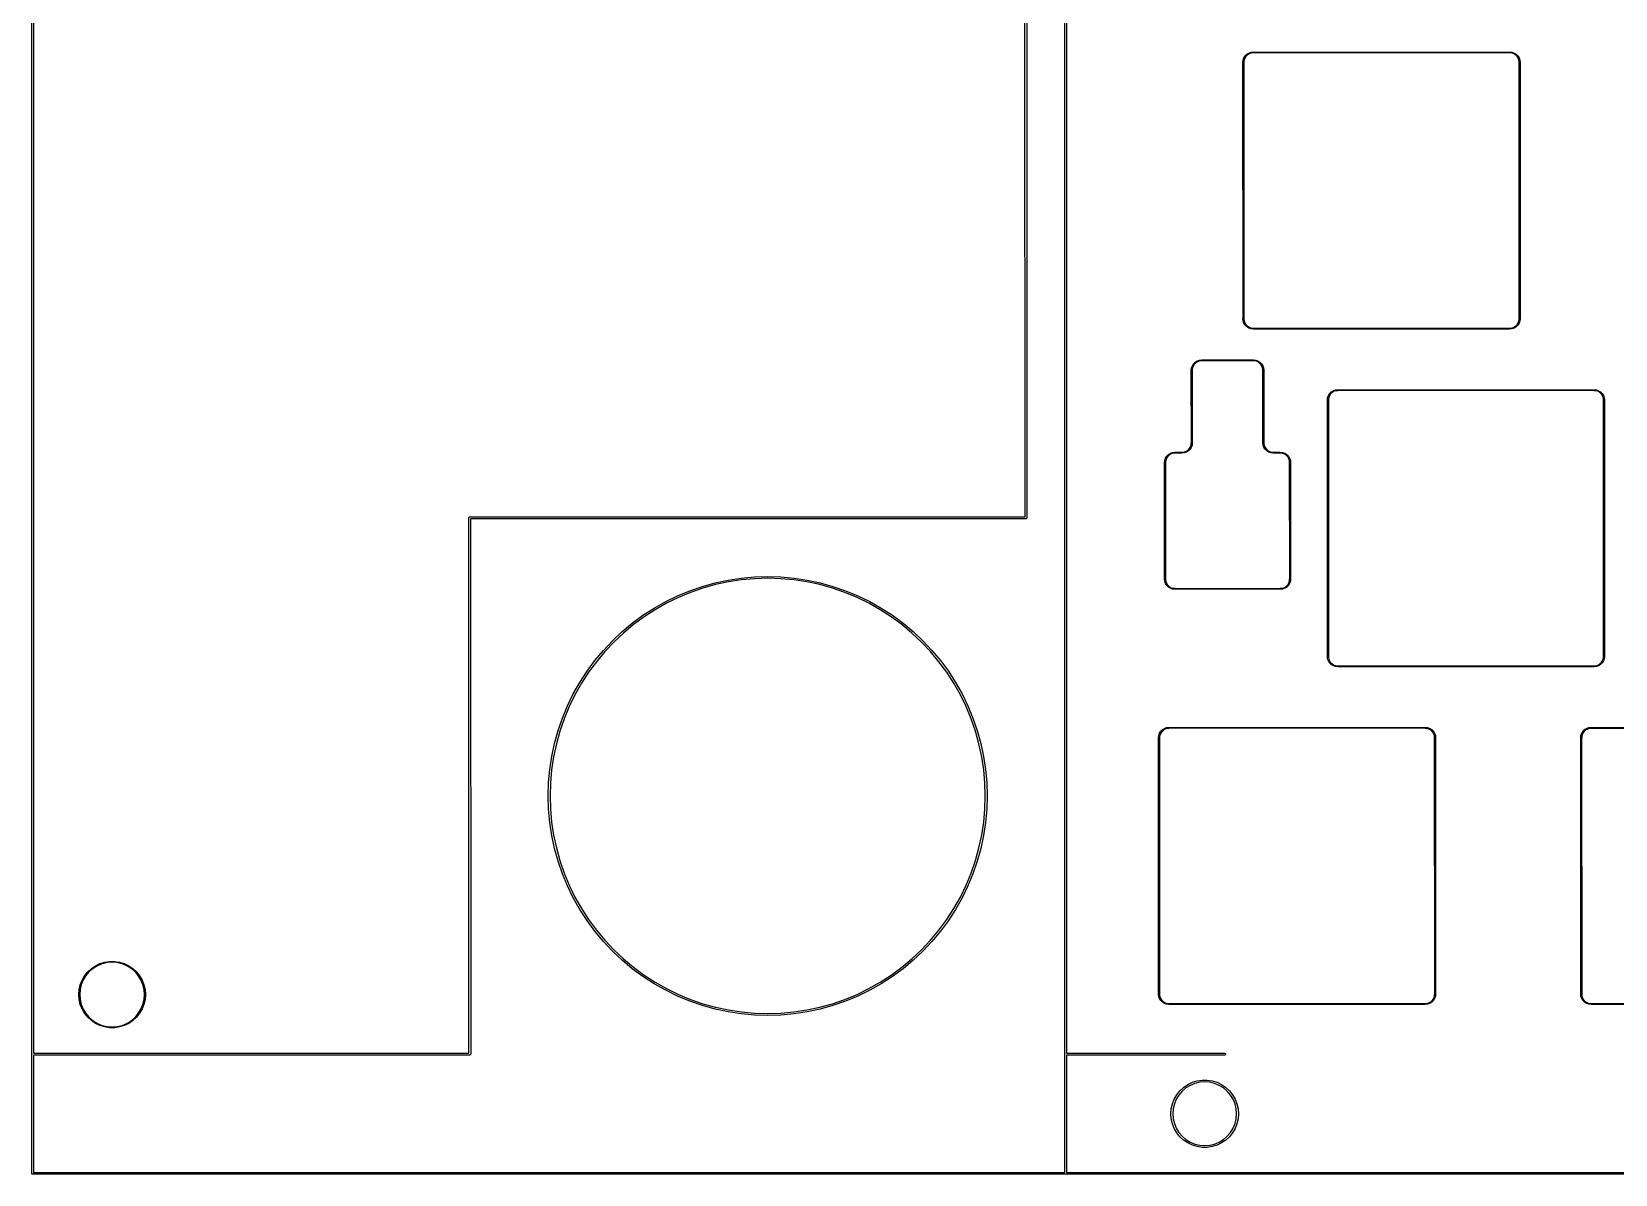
# Model space of a CAD drawing. Extents: x 458 to 823, y -223 to -121.
# Drawn here: x 457.9 to 537.7, y -223 to -165.5 of the extents above; entities that cross this region are included whole.
import ezdxf

# ---------------------------------------------------------------- set-up
doc = ezdxf.new("R2010")
doc.units = 0
doc.layers.add('BLACK', color=7, linetype='CONTINUOUS')

msp = doc.modelspace()

# ---------------------------------------------------------------- linework, layer by layer
at = {"layer": 'BLACK', "linetype": 'CONTINUOUS'}
for p, q in [((509.953803, -222.950003), (509.950001, -124.046199)), ((457.951903, -173.509567), (457.95, -130)), ((458.046427, -130.049996), (458.048097, -173.490433)), ((507.953801, -189.950006), (507.950002, -130.046199)), ((508.046194, -129.980866), (508.05, -190)), ((510.046427, -130.04998), (510.049767, -216.953768)), ((519.122668, -166.664538), (519.222211, -166.601991)), ((519.222211, -166.601991), (519.333177, -166.563163)), ((519.387465, -166.6), (519.266657, -166.63237)), ((519.333177, -166.563163), (519.45, -166.55)), ((519.45, -166.6), (519.387465, -166.6)), ((519.45, -166.55), (519.455849, -166.5519)), ((532.34415, -166.598099), (519.45, -166.6)), ((519.455849, -166.5519), (532.35, -166.55)), ((532.35, -166.6), (532.34415, -166.598099)), ((532.35, -166.55), (532.466823, -166.563163)), ((532.412535, -166.6), (532.35, -166.6)), ((532.533343, -166.63237), (532.412535, -166.6)), ((532.466823, -166.563163), (532.577789, -166.601991)), ((532.577789, -166.601991), (532.677332, -166.664538)), ((518.925, -167.075), (518.938163, -166.958177)), ((518.9269, -179.96915), (518.925, -167.075)), ((518.938163, -166.958177), (518.976991, -166.847211)), ((518.975, -167.075), (518.973099, -167.080849)), ((518.973099, -167.080849), (518.975, -179.975)), ((519.00737, -166.891657), (518.975, -167.012465)), ((518.975, -167.012465), (518.975, -167.075)), ((518.976991, -166.847211), (519.039538, -166.747668)), ((519.069905, -166.783343), (519.00737, -166.891657)), ((519.039538, -166.747668), (519.122668, -166.664538)), ((519.158343, -166.694905), (519.069905, -166.783343)), ((519.266657, -166.63237), (519.158343, -166.694905)), ((532.641657, -166.694905), (532.533343, -166.63237)), ((532.730095, -166.783343), (532.641657, -166.694905)), ((532.677332, -166.664538), (532.760462, -166.747668)), ((532.79263, -166.891657), (532.730095, -166.783343)), ((532.760462, -166.747668), (532.823009, -166.847211)), ((532.825, -167.012465), (532.79263, -166.891657)), ((532.823009, -166.847211), (532.861837, -166.958177)), ((532.825, -167.075), (532.825, -167.012465)), ((532.8269, -179.96915), (532.825, -167.075)), ((532.861837, -166.958177), (532.875, -167.075)), ((532.875, -167.075), (532.873099, -167.080849)), ((532.873099, -167.080849), (532.875, -179.975)), ((457.953806, -223.019134), (457.951903, -173.509567)), ((458.048097, -173.490433), (458.049997, -216.953794)), ((518.925, -179.975), (518.9269, -179.96915)), ((518.938163, -180.091823), (518.925, -179.975)), ((518.976991, -180.202789), (518.938163, -180.091823)), ((518.975, -179.975), (518.975, -180.037535)), ((518.975, -180.037535), (519.00737, -180.158343)), ((519.00737, -180.158343), (519.069905, -180.266657)), ((532.730095, -180.266657), (532.79263, -180.158343)), ((532.79263, -180.158343), (532.825, -180.037535)), ((532.861837, -180.091823), (532.823009, -180.202789)), ((532.825, -179.975), (532.8269, -179.96915)), ((532.825, -180.037535), (532.825, -179.975)), ((532.875, -179.975), (532.861837, -180.091823)), ((519.039538, -180.302332), (518.976991, -180.202789)), ((519.122668, -180.385462), (519.039538, -180.302332)), ((519.069905, -180.266657), (519.158343, -180.355095)), ((519.222211, -180.448009), (519.122668, -180.385462)), ((519.158343, -180.355095), (519.266657, -180.41763)), ((519.333177, -180.486837), (519.222211, -180.448009)), ((519.266657, -180.41763), (519.387465, -180.45)), ((519.45, -180.5), (519.333177, -180.486837)), ((519.387465, -180.45), (519.45, -180.45)), ((519.45, -180.45), (519.455849, -180.4519)), ((532.34415, -180.498099), (519.45, -180.5)), ((519.455849, -180.4519), (532.35, -180.45)), ((532.35, -180.5), (532.34415, -180.498099)), ((532.35, -180.45), (532.412535, -180.45)), ((532.466823, -180.486837), (532.35, -180.5)), ((532.412535, -180.45), (532.533343, -180.41763)), ((532.577789, -180.448009), (532.466823, -180.486837)), ((532.533343, -180.41763), (532.641657, -180.355095)), ((532.677332, -180.385462), (532.577789, -180.448009)), ((532.641657, -180.355095), (532.730095, -180.266657)), ((532.760462, -180.302332), (532.677332, -180.385462)), ((532.823009, -180.202789), (532.760462, -180.302332)), ((516.325, -182.575), (516.338163, -182.458177)), ((516.338163, -182.458177), (516.376991, -182.347211)), ((516.40737, -182.391657), (516.375, -182.512465)), ((516.375, -182.512465), (516.375, -182.575)), ((516.376991, -182.347211), (516.439538, -182.247668)), ((516.469905, -182.283343), (516.40737, -182.391657)), ((516.439538, -182.247668), (516.522668, -182.164538)), ((516.558343, -182.194905), (516.469905, -182.283343)), ((516.522668, -182.164538), (516.622211, -182.101991)), ((516.666657, -182.13237), (516.558343, -182.194905)), ((516.622211, -182.101991), (516.733177, -182.063163)), ((516.787465, -182.1), (516.666657, -182.13237)), ((516.733177, -182.063163), (516.85, -182.05)), ((516.85, -182.1), (516.787465, -182.1)), ((516.85, -182.05), (516.855821, -182.051891)), ((519.444178, -182.098108), (516.85, -182.1)), ((516.855821, -182.051891), (519.45, -182.05)), ((519.45, -182.1), (519.444178, -182.098108)), ((519.45, -182.05), (519.566823, -182.063163)), ((519.512535, -182.1), (519.45, -182.1)), ((519.633343, -182.13237), (519.512535, -182.1)), ((519.566823, -182.063163), (519.677789, -182.101991)), ((519.741657, -182.194905), (519.633343, -182.13237)), ((519.677789, -182.101991), (519.777332, -182.164538)), ((519.830095, -182.283343), (519.741657, -182.194905)), ((519.777332, -182.164538), (519.860462, -182.247668)), ((519.89263, -182.391657), (519.830095, -182.283343)), ((519.860462, -182.247668), (519.923009, -182.347211)), ((519.925, -182.512465), (519.89263, -182.391657)), ((519.923009, -182.347211), (519.961837, -182.458177)), ((519.925, -182.575), (519.925, -182.512465)), ((519.961837, -182.458177), (519.975, -182.575)), ((516.326894, -186.219168), (516.325, -182.575)), ((516.375, -182.575), (516.373105, -182.580831)), ((516.373105, -182.580831), (516.375, -186.225)), ((519.926894, -186.219168), (519.925, -182.575)), ((519.975, -182.575), (519.973105, -182.580831)), ((519.973105, -182.580831), (519.975, -186.225)), ((523.175, -184.075), (523.188163, -183.958177)), ((523.1769, -196.96915), (523.175, -184.075)), ((523.188163, -183.958177), (523.226991, -183.847211)), ((523.225, -184.075), (523.223099, -184.080849)), ((523.223099, -184.080849), (523.225, -196.975)), ((523.25737, -183.891657), (523.225, -184.012465)), ((523.225, -184.012465), (523.225, -184.075)), ((523.226991, -183.847211), (523.289538, -183.747668)), ((523.319905, -183.783343), (523.25737, -183.891657)), ((523.289538, -183.747668), (523.372668, -183.664538)), ((523.408343, -183.694905), (523.319905, -183.783343)), ((523.372668, -183.664538), (523.472211, -183.601991)), ((523.516657, -183.63237), (523.408343, -183.694905)), ((523.472211, -183.601991), (523.583177, -183.563163)), ((523.637465, -183.6), (523.516657, -183.63237)), ((523.583177, -183.563163), (523.7, -183.55)), ((523.7, -183.6), (523.637465, -183.6)), ((523.7, -183.55), (523.705849, -183.5519)), ((536.59415, -183.598099), (523.7, -183.6)), ((523.705849, -183.5519), (536.6, -183.55)), ((536.6, -183.6), (536.59415, -183.598099)), ((536.6, -183.55), (536.716823, -183.563163)), ((536.662535, -183.6), (536.6, -183.6)), ((536.783343, -183.63237), (536.662535, -183.6)), ((536.716823, -183.563163), (536.827789, -183.601991)), ((536.891657, -183.694905), (536.783343, -183.63237)), ((536.827789, -183.601991), (536.927332, -183.664538)), ((536.980095, -183.783343), (536.891657, -183.694905)), ((536.927332, -183.664538), (537.010462, -183.747668)), ((537.04263, -183.891657), (536.980095, -183.783343)), ((537.010462, -183.747668), (537.073009, -183.847211)), ((537.075, -184.012465), (537.04263, -183.891657)), ((537.073009, -183.847211), (537.111837, -183.958177)), ((537.075, -184.075), (537.075, -184.012465)), ((537.0769, -196.96915), (537.075, -184.075)), ((537.111837, -183.958177), (537.125, -184.075)), ((537.125, -184.075), (537.123099, -184.080849)), ((537.123099, -184.080849), (537.125, -196.975)), ((516.141657, -186.605095), (516.230095, -186.516657)), ((516.230095, -186.516657), (516.29263, -186.408343)), ((516.323009, -186.452789), (516.260462, -186.552332)), ((516.29263, -186.408343), (516.325, -186.287535)), ((516.361837, -186.341823), (516.323009, -186.452789)), ((516.325, -186.225), (516.326894, -186.219168)), ((516.325, -186.287535), (516.325, -186.225)), ((516.375, -186.225), (516.361837, -186.341823)), ((519.925, -186.225), (519.926894, -186.219168)), ((519.938163, -186.341823), (519.925, -186.225)), ((519.976991, -186.452789), (519.938163, -186.341823)), ((519.975, -186.225), (519.975, -186.287535)), ((519.975, -186.287535), (520.00737, -186.408343)), ((520.039538, -186.552332), (519.976991, -186.452789)), ((520.00737, -186.408343), (520.069905, -186.516657)), ((520.069905, -186.516657), (520.158343, -186.605095)), ((514.975, -187.225), (514.988163, -187.108177)), ((514.976897, -193.069158), (514.975, -187.225)), ((514.988163, -187.108177), (515.026991, -186.997211)), ((515.025, -187.225), (515.023102, -187.230841)), ((515.023102, -187.230841), (515.025, -193.075)), ((515.05737, -187.041657), (515.025, -187.162465)), ((515.025, -187.162465), (515.025, -187.225)), ((515.026991, -186.997211), (515.089538, -186.897668)), ((515.119905, -186.933343), (515.05737, -187.041657)), ((515.089538, -186.897668), (515.172668, -186.814538)), ((515.208343, -186.844905), (515.119905, -186.933343)), ((515.172668, -186.814538), (515.272211, -186.751991)), ((515.316657, -186.78237), (515.208343, -186.844905)), ((515.272211, -186.751991), (515.383177, -186.713163)), ((515.437465, -186.75), (515.316657, -186.78237)), ((515.383177, -186.713163), (515.5, -186.7)), ((515.5, -186.75), (515.437465, -186.75)), ((515.5, -186.7), (515.505609, -186.701822)), ((515.84439, -186.748177), (515.5, -186.75)), ((515.505609, -186.701822), (515.85, -186.7)), ((515.85, -186.75), (515.84439, -186.748177)), ((515.85, -186.7), (515.912535, -186.7)), ((515.966823, -186.736837), (515.85, -186.75)), ((515.912535, -186.7), (516.033343, -186.66763)), ((516.077789, -186.698009), (515.966823, -186.736837)), ((516.033343, -186.66763), (516.141657, -186.605095)), ((516.177332, -186.635462), (516.077789, -186.698009)), ((516.260462, -186.552332), (516.177332, -186.635462)), ((520.122668, -186.635462), (520.039538, -186.552332)), ((520.222211, -186.698009), (520.122668, -186.635462)), ((520.158343, -186.605095), (520.266657, -186.66763)), ((520.333177, -186.736837), (520.222211, -186.698009)), ((520.266657, -186.66763), (520.387465, -186.7)), ((520.45, -186.75), (520.333177, -186.736837)), ((520.387465, -186.7), (520.45, -186.7)), ((520.45, -186.7), (520.455609, -186.701822)), ((520.79439, -186.748177), (520.45, -186.75)), ((520.455609, -186.701822), (520.8, -186.7)), ((520.8, -186.75), (520.79439, -186.748177)), ((520.8, -186.7), (520.916823, -186.713163)), ((520.862535, -186.75), (520.8, -186.75)), ((520.983343, -186.78237), (520.862535, -186.75)), ((520.916823, -186.713163), (521.027789, -186.751991)), ((521.091657, -186.844905), (520.983343, -186.78237)), ((521.027789, -186.751991), (521.127332, -186.814538)), ((521.180095, -186.933343), (521.091657, -186.844905)), ((521.127332, -186.814538), (521.210462, -186.897668)), ((521.24263, -187.041657), (521.180095, -186.933343)), ((521.210462, -186.897668), (521.273009, -186.997211)), ((521.275, -187.162465), (521.24263, -187.041657)), ((521.273009, -186.997211), (521.311837, -187.108177)), ((521.275, -187.225), (521.275, -187.162465)), ((521.276897, -193.069158), (521.275, -187.225)), ((521.311837, -187.108177), (521.325, -187.225)), ((521.325, -187.225), (521.323102, -187.230841)), ((521.323102, -187.230841), (521.325, -193.075)), ((479.95, -190), (479.953806, -189.980866)), ((479.953796, -216.950007), (479.95, -190)), ((479.953806, -189.980866), (479.980866, -189.953806)), ((479.980866, -189.953806), (507.953801, -189.950006)), ((508.019134, -190.046194), (480.046203, -190.049993)), ((480.046203, -190.049993), (480.05, -217)), ((508.046194, -190.019134), (508.019134, -190.046194)), ((508.05, -190), (508.046194, -190.019134)), ((490.464938, -193.923507), (491.081616, -193.668071)), ((491.081616, -193.668071), (491.712591, -193.450334)), ((491.740855, -193.541035), (491.115304, -193.756899)), ((491.712591, -193.450334), (492.355562, -193.271093)), ((492.378297, -193.363334), (491.740855, -193.541035)), ((492.355562, -193.271093), (493.008182, -193.131)), ((493.025306, -193.224446), (492.378297, -193.363334)), ((493.008182, -193.131), (493.66807, -193.030567)), ((493.679521, -193.124876), (493.025306, -193.224446)), ((493.66807, -193.030567), (494.332818, -192.97016)), ((494.338554, -193.064989), (493.679521, -193.124876)), ((494.332818, -192.97016), (495, -192.95)), ((495, -193.045002), (494.338554, -193.064989)), ((495, -192.95), (495.667182, -192.97016)), ((495.661446, -193.064989), (495, -193.045002)), ((496.320479, -193.124876), (495.661446, -193.064989)), ((495.667182, -192.97016), (496.33193, -193.030567)), ((496.974694, -193.224446), (496.320479, -193.124876)), ((496.33193, -193.030567), (496.991818, -193.131)), ((497.621703, -193.363334), (496.974694, -193.224446)), ((496.991818, -193.131), (497.644438, -193.271093)), ((498.259145, -193.541035), (497.621703, -193.363334)), ((497.644438, -193.271093), (498.287409, -193.450334)), ((498.884696, -193.756899), (498.259145, -193.541035)), ((498.287409, -193.450334), (498.918384, -193.668071)), ((498.918384, -193.668071), (499.535062, -193.923507)), ((514.975, -193.075), (514.976897, -193.069158)), ((514.988163, -193.191823), (514.975, -193.075)), ((515.026991, -193.302789), (514.988163, -193.191823)), ((515.025, -193.075), (515.025, -193.137535)), ((515.025, -193.137535), (515.05737, -193.258343)), ((515.089538, -193.402332), (515.026991, -193.302789)), ((515.05737, -193.258343), (515.119905, -193.366657)), ((515.172668, -193.485462), (515.089538, -193.402332)), ((515.119905, -193.366657), (515.208343, -193.455095)), ((515.272211, -193.548009), (515.172668, -193.485462)), ((515.208343, -193.455095), (515.316657, -193.51763)), ((515.383177, -193.586837), (515.272211, -193.548009)), ((515.316657, -193.51763), (515.437465, -193.55)), ((515.5, -193.6), (515.383177, -193.586837)), ((515.437465, -193.55), (515.5, -193.55)), ((515.5, -193.55), (515.505839, -193.551897)), ((520.79416, -193.598102), (515.5, -193.6)), ((515.505839, -193.551897), (520.8, -193.55)), ((520.8, -193.6), (520.79416, -193.598102)), ((520.8, -193.55), (520.862535, -193.55)), ((520.916823, -193.586837), (520.8, -193.6)), ((520.862535, -193.55), (520.983343, -193.51763)), ((521.027789, -193.548009), (520.916823, -193.586837)), ((520.983343, -193.51763), (521.091657, -193.455095)), ((521.127332, -193.485462), (521.027789, -193.548009)), ((521.091657, -193.455095), (521.180095, -193.366657)), ((521.210462, -193.402332), (521.127332, -193.485462)), ((521.180095, -193.366657), (521.24263, -193.258343)), ((521.273009, -193.302789), (521.210462, -193.402332)), ((521.24263, -193.258343), (521.275, -193.137535)), ((521.311837, -193.191823), (521.273009, -193.302789)), ((521.275, -193.075), (521.276897, -193.069158)), ((521.275, -193.137535), (521.275, -193.075)), ((521.325, -193.075), (521.311837, -193.191823)), ((489.283417, -194.543617), (489.864809, -194.215711)), ((489.908959, -194.299831), (489.332565, -194.624918)), ((489.864809, -194.215711), (490.464938, -193.923507)), ((490.503929, -194.010139), (489.908959, -194.299831)), ((491.115304, -193.756899), (490.503929, -194.010139)), ((499.496071, -194.010139), (498.884696, -193.756899)), ((500.091041, -194.299831), (499.496071, -194.010139)), ((499.535062, -193.923507), (500.135191, -194.215711)), ((500.667435, -194.624918), (500.091041, -194.299831)), ((500.135191, -194.215711), (500.716583, -194.543617)), ((487.672495, -195.728956), (488.185256, -195.301623)), ((488.185256, -195.301623), (488.722885, -194.906028)), ((488.776852, -194.984213), (488.243846, -195.376407)), ((488.722885, -194.906028), (489.283417, -194.543617)), ((489.332565, -194.624918), (488.776852, -194.984213)), ((501.223148, -194.984213), (500.667435, -194.624918)), ((500.716583, -194.543617), (501.277115, -194.906028)), ((501.756154, -195.376407), (501.223148, -194.984213)), ((501.277115, -194.906028), (501.814744, -195.301623)), ((501.814744, -195.301623), (502.327505, -195.728956)), ((487.18647, -196.18647), (487.672495, -195.728956)), ((487.735493, -195.800066), (487.253647, -196.253647)), ((488.243846, -195.376407), (487.735493, -195.800066)), ((502.264507, -195.800066), (501.756154, -195.376407)), ((502.746353, -196.253647), (502.264507, -195.800066)), ((502.327505, -195.728956), (502.81353, -196.18647)), ((486.301623, -197.185256), (486.728956, -196.672495)), ((486.800066, -196.735493), (486.376407, -197.243846)), ((486.728956, -196.672495), (487.18647, -196.18647)), ((487.253647, -196.253647), (486.800066, -196.735493)), ((503.199934, -196.735493), (502.746353, -196.253647)), ((502.81353, -196.18647), (503.271044, -196.672495)), ((503.623593, -197.243846), (503.199934, -196.735493)), ((503.271044, -196.672495), (503.698377, -197.185256)), ((485.906028, -197.722885), (486.301623, -197.185256)), ((486.376407, -197.243846), (485.984213, -197.776852)), ((504.015787, -197.776852), (503.623593, -197.243846)), ((503.698377, -197.185256), (504.093972, -197.722885)), ((523.175, -196.975), (523.1769, -196.96915)), ((523.188163, -197.091823), (523.175, -196.975)), ((523.226991, -197.202789), (523.188163, -197.091823)), ((523.225, -196.975), (523.225, -197.037535)), ((523.225, -197.037535), (523.25737, -197.158343)), ((523.289538, -197.302332), (523.226991, -197.202789)), ((523.25737, -197.158343), (523.319905, -197.266657)), ((523.372668, -197.385462), (523.289538, -197.302332)), ((523.319905, -197.266657), (523.408343, -197.355095)), ((523.472211, -197.448009), (523.372668, -197.385462)), ((523.408343, -197.355095), (523.516657, -197.41763)), ((523.583177, -197.486837), (523.472211, -197.448009)), ((523.516657, -197.41763), (523.637465, -197.45)), ((523.7, -197.5), (523.583177, -197.486837)), ((523.637465, -197.45), (523.7, -197.45)), ((523.7, -197.45), (523.705849, -197.4519)), ((536.59415, -197.498099), (523.7, -197.5)), ((523.705849, -197.4519), (536.6, -197.45)), ((536.6, -197.5), (536.59415, -197.498099)), ((536.6, -197.45), (536.662535, -197.45)), ((536.716823, -197.486837), (536.6, -197.5)), ((536.662535, -197.45), (536.783343, -197.41763)), ((536.827789, -197.448009), (536.716823, -197.486837)), ((536.783343, -197.41763), (536.891657, -197.355095)), ((536.927332, -197.385462), (536.827789, -197.448009)), ((536.891657, -197.355095), (536.980095, -197.266657)), ((537.010462, -197.302332), (536.927332, -197.385462)), ((536.980095, -197.266657), (537.04263, -197.158343)), ((537.073009, -197.202789), (537.010462, -197.302332)), ((537.04263, -197.158343), (537.075, -197.037535)), ((537.111837, -197.091823), (537.073009, -197.202789)), ((537.075, -196.975), (537.0769, -196.96915)), ((537.075, -197.037535), (537.075, -196.975)), ((537.125, -196.975), (537.111837, -197.091823)), ((485.215711, -198.864809), (485.543617, -198.283417)), ((485.624918, -198.332565), (485.299831, -198.908959)), ((485.543617, -198.283417), (485.906028, -197.722885)), ((485.984213, -197.776852), (485.624918, -198.332565)), ((504.375082, -198.332565), (504.015787, -197.776852)), ((504.093972, -197.722885), (504.456383, -198.283417)), ((504.700169, -198.908959), (504.375082, -198.332565)), ((504.456383, -198.283417), (504.784289, -198.864809)), ((484.923507, -199.464938), (485.215711, -198.864809)), ((485.299831, -198.908959), (485.010139, -199.503929)), ((504.989861, -199.503929), (504.700169, -198.908959)), ((504.784289, -198.864809), (505.076493, -199.464938)), ((484.450334, -200.712591), (484.668071, -200.081616)), ((484.668071, -200.081616), (484.923507, -199.464938)), ((485.010139, -199.503929), (484.756899, -200.115304)), ((505.243101, -200.115304), (504.989861, -199.503929)), ((505.076493, -199.464938), (505.331929, -200.081616)), ((505.331929, -200.081616), (505.549666, -200.712591)), ((484.271093, -201.355562), (484.450334, -200.712591)), ((484.541035, -200.740855), (484.363334, -201.378297)), ((484.756899, -200.115304), (484.541035, -200.740855)), ((505.458965, -200.740855), (505.243101, -200.115304)), ((505.636666, -201.378297), (505.458965, -200.740855)), ((505.549666, -200.712591), (505.728907, -201.355562)), ((514.688163, -200.958177), (514.726991, -200.847211)), ((514.75737, -200.891657), (514.725, -201.012465)), ((514.726991, -200.847211), (514.789538, -200.747668)), ((514.819905, -200.783343), (514.75737, -200.891657)), ((514.789538, -200.747668), (514.872668, -200.664538)), ((514.908343, -200.694905), (514.819905, -200.783343)), ((514.872668, -200.664538), (514.972211, -200.601991)), ((515.016657, -200.63237), (514.908343, -200.694905)), ((514.972211, -200.601991), (515.083177, -200.563163)), ((515.137465, -200.6), (515.016657, -200.63237)), ((515.083177, -200.563163), (515.2, -200.55)), ((515.2, -200.6), (515.137465, -200.6)), ((515.2, -200.55), (515.205849, -200.5519)), ((528.09415, -200.598099), (515.2, -200.6)), ((515.205849, -200.5519), (528.1, -200.55)), ((528.1, -200.6), (528.09415, -200.598099)), ((528.1, -200.55), (528.216823, -200.563163)), ((528.162535, -200.6), (528.1, -200.6)), ((528.283343, -200.63237), (528.162535, -200.6)), ((528.216823, -200.563163), (528.327789, -200.601991)), ((528.391657, -200.694905), (528.283343, -200.63237)), ((528.327789, -200.601991), (528.427332, -200.664538)), ((528.480095, -200.783343), (528.391657, -200.694905)), ((528.427332, -200.664538), (528.510462, -200.747668)), ((528.54263, -200.891657), (528.480095, -200.783343)), ((528.510462, -200.747668), (528.573009, -200.847211)), ((528.575, -201.012465), (528.54263, -200.891657)), ((528.573009, -200.847211), (528.611837, -200.958177)), ((535.938163, -200.958177), (535.976991, -200.847211)), ((536.00737, -200.891657), (535.975, -201.012465)), ((535.976991, -200.847211), (536.039538, -200.747668)), ((536.069905, -200.783343), (536.00737, -200.891657)), ((536.039538, -200.747668), (536.122668, -200.664538)), ((536.158343, -200.694905), (536.069905, -200.783343)), ((536.122668, -200.664538), (536.222211, -200.601991)), ((536.266657, -200.63237), (536.158343, -200.694905)), ((536.222211, -200.601991), (536.333177, -200.563163)), ((536.387465, -200.6), (536.266657, -200.63237)), ((536.333177, -200.563163), (536.45, -200.55)), ((536.45, -200.6), (536.387465, -200.6)), ((536.45, -200.55), (536.455849, -200.5519)), ((549.34415, -200.598099), (536.45, -200.6)), ((536.455849, -200.5519), (549.35, -200.55)), ((484.131, -202.008182), (484.271093, -201.355562)), ((484.363334, -201.378297), (484.224446, -202.025306)), ((505.775554, -202.025306), (505.636666, -201.378297)), ((505.728907, -201.355562), (505.869, -202.008182)), ((514.675, -201.075), (514.688163, -200.958177)), ((514.6769, -213.96915), (514.675, -201.075)), ((514.725, -201.075), (514.723099, -201.080849)), ((514.723099, -201.080849), (514.725, -213.975)), ((514.725, -201.012465), (514.725, -201.075)), ((528.575, -201.075), (528.575, -201.012465)), ((528.5769, -213.96915), (528.575, -201.075)), ((528.611837, -200.958177), (528.625, -201.075)), ((528.625, -201.075), (528.623099, -201.080849)), ((528.623099, -201.080849), (528.625, -213.975)), ((535.925, -201.075), (535.938163, -200.958177)), ((535.9269, -213.96915), (535.925, -201.075)), ((535.975, -201.075), (535.973099, -201.080849)), ((535.973099, -201.080849), (535.975, -213.975)), ((535.975, -201.012465), (535.975, -201.075)), ((484.030567, -202.66807), (484.131, -202.008182)), ((484.224446, -202.025306), (484.124876, -202.679521)), ((505.875124, -202.679521), (505.775554, -202.025306)), ((505.869, -202.008182), (505.969433, -202.66807)), ((483.97016, -203.332818), (484.030567, -202.66807)), ((484.124876, -202.679521), (484.064989, -203.338554)), ((505.935011, -203.338554), (505.875124, -202.679521)), ((505.969433, -202.66807), (506.02984, -203.332818)), ((483.95, -204), (483.97016, -203.332818)), ((483.97016, -204.667182), (483.95, -204)), ((484.064989, -203.338554), (484.045002, -204)), ((484.045002, -204), (484.064989, -204.661446)), ((505.954998, -204), (505.935011, -203.338554)), ((505.935011, -204.661446), (505.954998, -204)), ((506.02984, -203.332818), (506.05, -204)), ((506.05, -204), (506.02984, -204.667182)), ((484.030567, -205.33193), (483.97016, -204.667182)), ((484.064989, -204.661446), (484.124876, -205.320479)), ((505.875124, -205.320479), (505.935011, -204.661446)), ((506.02984, -204.667182), (505.969433, -205.33193)), ((484.131, -205.991818), (484.030567, -205.33193)), ((484.124876, -205.320479), (484.224446, -205.974694)), ((505.775554, -205.974694), (505.875124, -205.320479)), ((505.969433, -205.33193), (505.869, -205.991818)), ((484.271093, -206.644438), (484.131, -205.991818)), ((484.224446, -205.974694), (484.363334, -206.621703)), ((505.636666, -206.621703), (505.775554, -205.974694)), ((505.869, -205.991818), (505.728907, -206.644438)), ((484.450334, -207.287409), (484.271093, -206.644438)), ((484.363334, -206.621703), (484.541035, -207.259145)), ((484.541035, -207.259145), (484.756899, -207.884696)), ((505.243101, -207.884696), (505.458965, -207.259145)), ((505.458965, -207.259145), (505.636666, -206.621703)), ((505.728907, -206.644438), (505.549666, -207.287409)), ((484.668071, -207.918384), (484.450334, -207.287409)), ((484.923507, -208.535062), (484.668071, -207.918384)), ((484.756899, -207.884696), (485.010139, -208.496071)), ((504.989861, -208.496071), (505.243101, -207.884696)), ((505.331929, -207.918384), (505.076493, -208.535062)), ((505.549666, -207.287409), (505.331929, -207.918384)), ((485.215711, -209.135191), (484.923507, -208.535062)), ((485.010139, -208.496071), (485.299831, -209.091041)), ((504.700169, -209.091041), (504.989861, -208.496071)), ((505.076493, -208.535062), (504.784289, -209.135191)), ((485.543617, -209.716583), (485.215711, -209.135191)), ((485.299831, -209.091041), (485.624918, -209.667435)), ((504.375082, -209.667435), (504.700169, -209.091041)), ((504.784289, -209.135191), (504.456383, -209.716583)), ((485.906028, -210.277115), (485.543617, -209.716583)), ((485.624918, -209.667435), (485.984213, -210.223148)), ((486.301623, -210.814744), (485.906028, -210.277115)), ((485.984213, -210.223148), (486.376407, -210.756154)), ((503.623593, -210.756154), (504.015787, -210.223148)), ((504.093972, -210.277115), (503.698377, -210.814744)), ((504.015787, -210.223148), (504.375082, -209.667435)), ((504.456383, -209.716583), (504.093972, -210.277115)), ((486.728956, -211.327505), (486.301623, -210.814744)), ((486.376407, -210.756154), (486.800066, -211.264507)), ((503.199934, -211.264507), (503.623593, -210.756154)), ((503.698377, -210.814744), (503.271044, -211.327505)), ((487.18647, -211.81353), (486.728956, -211.327505)), ((486.800066, -211.264507), (487.253647, -211.746353)), ((487.672495, -212.271044), (487.18647, -211.81353)), ((487.253647, -211.746353), (487.735493, -212.199934)), ((502.264507, -212.199934), (502.746353, -211.746353)), ((502.81353, -211.81353), (502.327505, -212.271044)), ((502.746353, -211.746353), (503.199934, -211.264507)), ((503.271044, -211.327505), (502.81353, -211.81353)), ((460.847398, -212.847398), (460.681282, -213.041895)), ((460.772138, -212.860711), (460.955655, -212.690432)), ((461.041895, -212.681282), (460.847398, -212.847398)), ((460.955655, -212.690432), (461.1625, -212.549407)), ((461.259984, -212.547637), (461.041895, -212.681282)), ((461.1625, -212.549407), (461.388054, -212.440786)), ((461.496295, -212.449754), (461.259984, -212.547637)), ((461.388054, -212.440786), (461.627277, -212.366996)), ((461.745008, -212.390043), (461.496295, -212.449754)), ((461.627277, -212.366996), (461.874827, -212.329684)), ((462, -212.369975), (461.745008, -212.390043)), ((461.874827, -212.329684), (462.125173, -212.329684)), ((462.254992, -212.390043), (462, -212.369975)), ((462.125173, -212.329684), (462.372723, -212.366996)), ((462.503705, -212.449754), (462.254992, -212.390043)), ((462.372723, -212.366996), (462.611946, -212.440786)), ((462.740016, -212.547637), (462.503705, -212.449754)), ((462.611946, -212.440786), (462.8375, -212.549407)), ((462.958105, -212.681282), (462.740016, -212.547637)), ((462.8375, -212.549407), (463.044345, -212.690432)), ((463.152602, -212.847398), (462.958105, -212.681282)), ((463.044345, -212.690432), (463.227862, -212.860711)), ((463.318718, -213.041895), (463.152602, -212.847398)), ((488.185256, -212.698377), (487.672495, -212.271044)), ((487.735493, -212.199934), (488.243846, -212.623593)), ((488.722885, -213.093972), (488.185256, -212.698377)), ((488.243846, -212.623593), (488.776852, -213.015787)), ((501.223148, -213.015787), (501.756154, -212.623593)), ((501.814744, -212.698377), (501.277115, -213.093972)), ((501.756154, -212.623593), (502.264507, -212.199934)), ((502.327505, -212.271044), (501.814744, -212.698377)), ((460.343708, -213.750354), (460.399416, -213.506285)), ((460.449754, -213.496295), (460.390043, -213.745008)), ((460.399416, -213.506285), (460.490877, -213.273245)), ((460.547637, -213.259984), (460.449754, -213.496295)), ((460.490877, -213.273245), (460.61605, -213.056439)), ((460.681282, -213.041895), (460.547637, -213.259984)), ((460.61605, -213.056439), (460.772138, -212.860711)), ((463.227862, -212.860711), (463.38395, -213.056439)), ((463.452363, -213.259984), (463.318718, -213.041895)), ((463.38395, -213.056439), (463.509123, -213.273245)), ((463.550246, -213.496295), (463.452363, -213.259984)), ((463.509123, -213.273245), (463.600584, -213.506285)), ((463.609957, -213.745008), (463.550246, -213.496295)), ((463.600584, -213.506285), (463.656292, -213.750354)), ((489.283417, -213.456383), (488.722885, -213.093972)), ((488.776852, -213.015787), (489.332565, -213.375082)), ((489.864809, -213.784289), (489.283417, -213.456383)), ((489.332565, -213.375082), (489.908959, -213.700169)), ((500.091041, -213.700169), (500.667435, -213.375082)), ((500.716583, -213.456383), (500.135191, -213.784289)), ((500.667435, -213.375082), (501.223148, -213.015787)), ((501.277115, -213.093972), (500.716583, -213.456383)), ((460.325, -214), (460.343708, -213.750354)), ((460.343708, -214.249646), (460.325, -214)), ((460.399416, -214.493715), (460.343708, -214.249646)), ((460.390043, -213.745008), (460.369975, -214)), ((460.369975, -214), (460.390043, -214.254992)), ((460.390043, -214.254992), (460.449754, -214.503705)), ((463.550246, -214.503705), (463.609957, -214.254992)), ((463.656292, -214.249646), (463.600584, -214.493715)), ((463.630025, -214), (463.609957, -213.745008)), ((463.609957, -214.254992), (463.630025, -214)), ((463.656292, -213.750354), (463.675, -214)), ((463.675, -214), (463.656292, -214.249646)), ((490.464938, -214.076493), (489.864809, -213.784289)), ((489.908959, -213.700169), (490.503929, -213.989861)), ((491.081616, -214.331929), (490.464938, -214.076493)), ((490.503929, -213.989861), (491.115304, -214.243101)), ((491.712591, -214.549666), (491.081616, -214.331929)), ((491.115304, -214.243101), (491.740855, -214.458965)), ((498.259145, -214.458965), (498.884696, -214.243101)), ((498.918384, -214.331929), (498.287409, -214.549666)), ((498.884696, -214.243101), (499.496071, -213.989861)), ((499.535062, -214.076493), (498.918384, -214.331929)), ((499.496071, -213.989861), (500.091041, -213.700169)), ((500.135191, -213.784289), (499.535062, -214.076493)), ((514.675, -213.975), (514.6769, -213.96915)), ((514.688163, -214.091823), (514.675, -213.975)), ((514.726991, -214.202789), (514.688163, -214.091823)), ((514.725, -213.975), (514.725, -214.037535)), ((514.725, -214.037535), (514.75737, -214.158343)), ((514.789538, -214.302332), (514.726991, -214.202789)), ((514.75737, -214.158343), (514.819905, -214.266657)), ((514.872668, -214.385462), (514.789538, -214.302332)), ((514.819905, -214.266657), (514.908343, -214.355095)), ((514.972211, -214.448009), (514.872668, -214.385462)), ((514.908343, -214.355095), (515.016657, -214.41763)), ((515.016657, -214.41763), (515.137465, -214.45)), ((528.162535, -214.45), (528.283343, -214.41763)), ((528.283343, -214.41763), (528.391657, -214.355095)), ((528.427332, -214.385462), (528.327789, -214.448009)), ((528.391657, -214.355095), (528.480095, -214.266657)), ((528.510462, -214.302332), (528.427332, -214.385462)), ((528.480095, -214.266657), (528.54263, -214.158343)), ((528.573009, -214.202789), (528.510462, -214.302332)), ((528.54263, -214.158343), (528.575, -214.037535)), ((528.611837, -214.091823), (528.573009, -214.202789)), ((528.575, -213.975), (528.5769, -213.96915)), ((528.575, -214.037535), (528.575, -213.975)), ((528.625, -213.975), (528.611837, -214.091823)), ((535.925, -213.975), (535.9269, -213.96915)), ((535.938163, -214.091823), (535.925, -213.975)), ((535.976991, -214.202789), (535.938163, -214.091823)), ((535.975, -213.975), (535.975, -214.037535)), ((535.975, -214.037535), (536.00737, -214.158343)), ((536.039538, -214.302332), (535.976991, -214.202789)), ((536.00737, -214.158343), (536.069905, -214.266657)), ((536.122668, -214.385462), (536.039538, -214.302332)), ((536.069905, -214.266657), (536.158343, -214.355095)), ((536.222211, -214.448009), (536.122668, -214.385462)), ((536.158343, -214.355095), (536.266657, -214.41763)), ((536.266657, -214.41763), (536.387465, -214.45)), ((460.490877, -214.726755), (460.399416, -214.493715)), ((460.449754, -214.503705), (460.547637, -214.740016)), ((460.61605, -214.943561), (460.490877, -214.726755)), ((460.547637, -214.740016), (460.681282, -214.958105)), ((460.772138, -215.139289), (460.61605, -214.943561)), ((460.681282, -214.958105), (460.847398, -215.152602)), ((460.955655, -215.309568), (460.772138, -215.139289)), ((460.847398, -215.152602), (461.041895, -215.318718)), ((462.958105, -215.318718), (463.152602, -215.152602)), ((463.227862, -215.139289), (463.044345, -215.309568)), ((463.152602, -215.152602), (463.318718, -214.958105)), ((463.38395, -214.943561), (463.227862, -215.139289)), ((463.318718, -214.958105), (463.452363, -214.740016)), ((463.509123, -214.726755), (463.38395, -214.943561)), ((463.452363, -214.740016), (463.550246, -214.503705)), ((463.600584, -214.493715), (463.509123, -214.726755)), ((492.355562, -214.728907), (491.712591, -214.549666)), ((491.740855, -214.458965), (492.378297, -214.636666)), ((493.008182, -214.869), (492.355562, -214.728907)), ((492.378297, -214.636666), (493.025306, -214.775554)), ((493.66807, -214.969433), (493.008182, -214.869)), ((493.025306, -214.775554), (493.679521, -214.875124)), ((494.332818, -215.02984), (493.66807, -214.969433)), ((493.679521, -214.875124), (494.338554, -214.935011)), ((495, -215.05), (494.332818, -215.02984)), ((494.338554, -214.935011), (495, -214.954998)), ((495, -214.954998), (495.661446, -214.935011)), ((495.667182, -215.02984), (495, -215.05)), ((495.661446, -214.935011), (496.320479, -214.875124)), ((496.33193, -214.969433), (495.667182, -215.02984)), ((496.320479, -214.875124), (496.974694, -214.775554)), ((496.991818, -214.869), (496.33193, -214.969433)), ((496.974694, -214.775554), (497.621703, -214.636666)), ((497.644438, -214.728907), (496.991818, -214.869)), ((497.621703, -214.636666), (498.259145, -214.458965)), ((498.287409, -214.549666), (497.644438, -214.728907)), ((515.083177, -214.486837), (514.972211, -214.448009)), ((515.2, -214.5), (515.083177, -214.486837)), ((515.137465, -214.45), (515.2, -214.45)), ((515.2, -214.45), (515.205849, -214.4519)), ((528.09415, -214.498099), (515.2, -214.5)), ((515.205849, -214.4519), (528.1, -214.45)), ((528.1, -214.5), (528.09415, -214.498099)), ((528.1, -214.45), (528.162535, -214.45)), ((528.216823, -214.486837), (528.1, -214.5)), ((528.327789, -214.448009), (528.216823, -214.486837)), ((536.333177, -214.486837), (536.222211, -214.448009)), ((536.45, -214.5), (536.333177, -214.486837)), ((536.387465, -214.45), (536.45, -214.45)), ((536.45, -214.45), (536.455849, -214.4519)), ((549.34415, -214.498099), (536.45, -214.5)), ((536.455849, -214.4519), (549.35, -214.45)), ((461.1625, -215.450593), (460.955655, -215.309568)), ((461.041895, -215.318718), (461.259984, -215.452363)), ((461.388054, -215.559214), (461.1625, -215.450593)), ((461.259984, -215.452363), (461.496295, -215.550246)), ((461.627277, -215.633004), (461.388054, -215.559214)), ((461.496295, -215.550246), (461.745008, -215.609957)), ((461.874827, -215.670316), (461.627277, -215.633004)), ((461.745008, -215.609957), (462, -215.630025)), ((462.125173, -215.670316), (461.874827, -215.670316)), ((462, -215.630025), (462.254992, -215.609957)), ((462.372723, -215.633004), (462.125173, -215.670316)), ((462.254992, -215.609957), (462.503705, -215.550246)), ((462.611946, -215.559214), (462.372723, -215.633004)), ((462.503705, -215.550246), (462.740016, -215.452363)), ((462.8375, -215.450593), (462.611946, -215.559214)), ((462.740016, -215.452363), (462.958105, -215.318718)), ((463.044345, -215.309568), (462.8375, -215.450593)), ((480.019134, -217.046194), (458.049771, -217.049991)), ((458.049771, -217.049991), (458.049998, -222.9538)), ((458.049997, -216.953794), (479.953796, -216.950007)), ((480.046194, -217.019134), (480.019134, -217.046194)), ((480.05, -217), (480.046194, -217.019134)), ((510.049767, -216.953768), (517, -216.95)), ((516.98097, -217.046214), (510.049771, -217.049973)), ((510.049771, -217.049973), (510.049998, -222.953805)), ((517, -217.05), (516.98097, -217.046214)), ((517, -216.95), (517.018428, -216.953665)), ((518.019134, -217.046194), (517, -217.05)), ((517.018428, -216.953665), (518, -216.95)), ((518, -216.95), (518.019134, -216.953806)), ((518.019134, -216.953806), (518.046194, -216.980866)), ((518.046194, -217.019134), (518.019134, -217.046194)), ((518.046194, -216.980866), (518.046194, -217.019134)), ((516.15, -218.527757), (516.37892, -218.417515)), ((516.37892, -218.417515), (516.621714, -218.342623)), ((516.748931, -218.414812), (516.504044, -218.473604)), ((516.621714, -218.342623), (516.872959, -218.304754)), ((517, -218.395052), (516.748931, -218.414812)), ((516.872959, -218.304754), (517.127041, -218.304754)), ((517.251069, -218.414812), (517, -218.395052)), ((517.127041, -218.304754), (517.378286, -218.342623)), ((517.495956, -218.473604), (517.251069, -218.414812)), ((517.378286, -218.342623), (517.62108, -218.417515)), ((517.62108, -218.417515), (517.85, -218.527757)), ((515.468353, -219.262398), (515.595394, -219.042356)), ((515.70157, -219.056635), (515.569981, -219.271369)), ((515.595394, -219.042356), (515.753812, -218.843706)), ((515.86513, -218.86513), (515.70157, -219.056635)), ((515.753812, -218.843706), (515.940067, -218.670886)), ((516.056635, -218.70157), (515.86513, -218.86513)), ((515.940067, -218.670886), (516.15, -218.527757)), ((516.271369, -218.569981), (516.056635, -218.70157)), ((516.504044, -218.473604), (516.271369, -218.569981)), ((517.728631, -218.569981), (517.495956, -218.473604)), ((517.943365, -218.70157), (517.728631, -218.569981)), ((517.85, -218.527757), (518.059933, -218.670886)), ((518.13487, -218.86513), (517.943365, -218.70157)), ((518.059933, -218.670886), (518.246188, -218.843706)), ((518.29843, -219.056635), (518.13487, -218.86513)), ((518.246188, -218.843706), (518.404606, -219.042356)), ((518.430019, -219.271369), (518.29843, -219.056635)), ((518.404606, -219.042356), (518.531647, -219.262398)), ((515.3, -220), (515.318988, -219.746628)), ((515.318988, -220.253372), (515.3, -220)), ((515.318988, -219.746628), (515.375526, -219.498916)), ((515.375526, -219.498916), (515.468353, -219.262398)), ((515.414812, -219.748931), (515.395052, -220)), ((515.395052, -220), (515.414812, -220.251069)), ((515.473604, -219.504044), (515.414812, -219.748931)), ((515.569981, -219.271369), (515.473604, -219.504044)), ((518.526396, -219.504044), (518.430019, -219.271369)), ((518.585188, -219.748931), (518.526396, -219.504044)), ((518.531647, -219.262398), (518.624474, -219.498916)), ((518.604948, -220), (518.585188, -219.748931)), ((518.585188, -220.251069), (518.604948, -220)), ((518.624474, -219.498916), (518.681012, -219.746628)), ((518.681012, -219.746628), (518.7, -220)), ((518.7, -220), (518.681012, -220.253372)), ((515.375526, -220.501084), (515.318988, -220.253372)), ((515.468353, -220.737602), (515.375526, -220.501084)), ((515.414812, -220.251069), (515.473604, -220.495956)), ((515.595394, -220.957644), (515.468353, -220.737602)), ((515.473604, -220.495956), (515.569981, -220.728631)), ((515.569981, -220.728631), (515.70157, -220.943365)), ((518.29843, -220.943365), (518.430019, -220.728631)), ((518.531647, -220.737602), (518.404606, -220.957644)), ((518.430019, -220.728631), (518.526396, -220.495956)), ((518.526396, -220.495956), (518.585188, -220.251069)), ((518.624474, -220.501084), (518.531647, -220.737602)), ((518.681012, -220.253372), (518.624474, -220.501084)), ((515.753812, -221.156294), (515.595394, -220.957644)), ((515.70157, -220.943365), (515.86513, -221.13487)), ((515.940067, -221.329114), (515.753812, -221.156294)), ((515.86513, -221.13487), (516.056635, -221.29843)), ((516.15, -221.472243), (515.940067, -221.329114)), ((516.056635, -221.29843), (516.271369, -221.430019)), ((516.37892, -221.582485), (516.15, -221.472243)), ((516.271369, -221.430019), (516.504044, -221.526396)), ((516.621714, -221.657377), (516.37892, -221.582485)), ((516.504044, -221.526396), (516.748931, -221.585188)), ((516.748931, -221.585188), (517, -221.604948)), ((517, -221.604948), (517.251069, -221.585188)), ((517.251069, -221.585188), (517.495956, -221.526396)), ((517.62108, -221.582485), (517.378286, -221.657377)), ((517.495956, -221.526396), (517.728631, -221.430019)), ((517.85, -221.472243), (517.62108, -221.582485)), ((517.728631, -221.430019), (517.943365, -221.29843)), ((518.059933, -221.329114), (517.85, -221.472243)), ((517.943365, -221.29843), (518.13487, -221.13487)), ((518.246188, -221.156294), (518.059933, -221.329114)), ((518.13487, -221.13487), (518.29843, -220.943365)), ((518.404606, -220.957644), (518.246188, -221.156294)), ((516.872959, -221.695246), (516.621714, -221.657377)), ((517.127041, -221.695246), (516.872959, -221.695246)), ((517.378286, -221.657377), (517.127041, -221.695246)), ((457.980866, -223.046194), (457.953806, -223.019134)), ((458, -223.05), (457.980866, -223.046194)), ((509.98088, -223.046196), (458, -223.05)), ((458.049998, -222.9538), (509.953803, -222.950003)), ((510, -223.05), (509.98088, -223.046196)), ((823.019134, -223.046194), (510, -223.05)), ((510.049998, -222.953805), (822.953803, -222.95))]:
    msp.add_line(p, q, dxfattribs=at)

doc.saveas('drawing.dxf')
